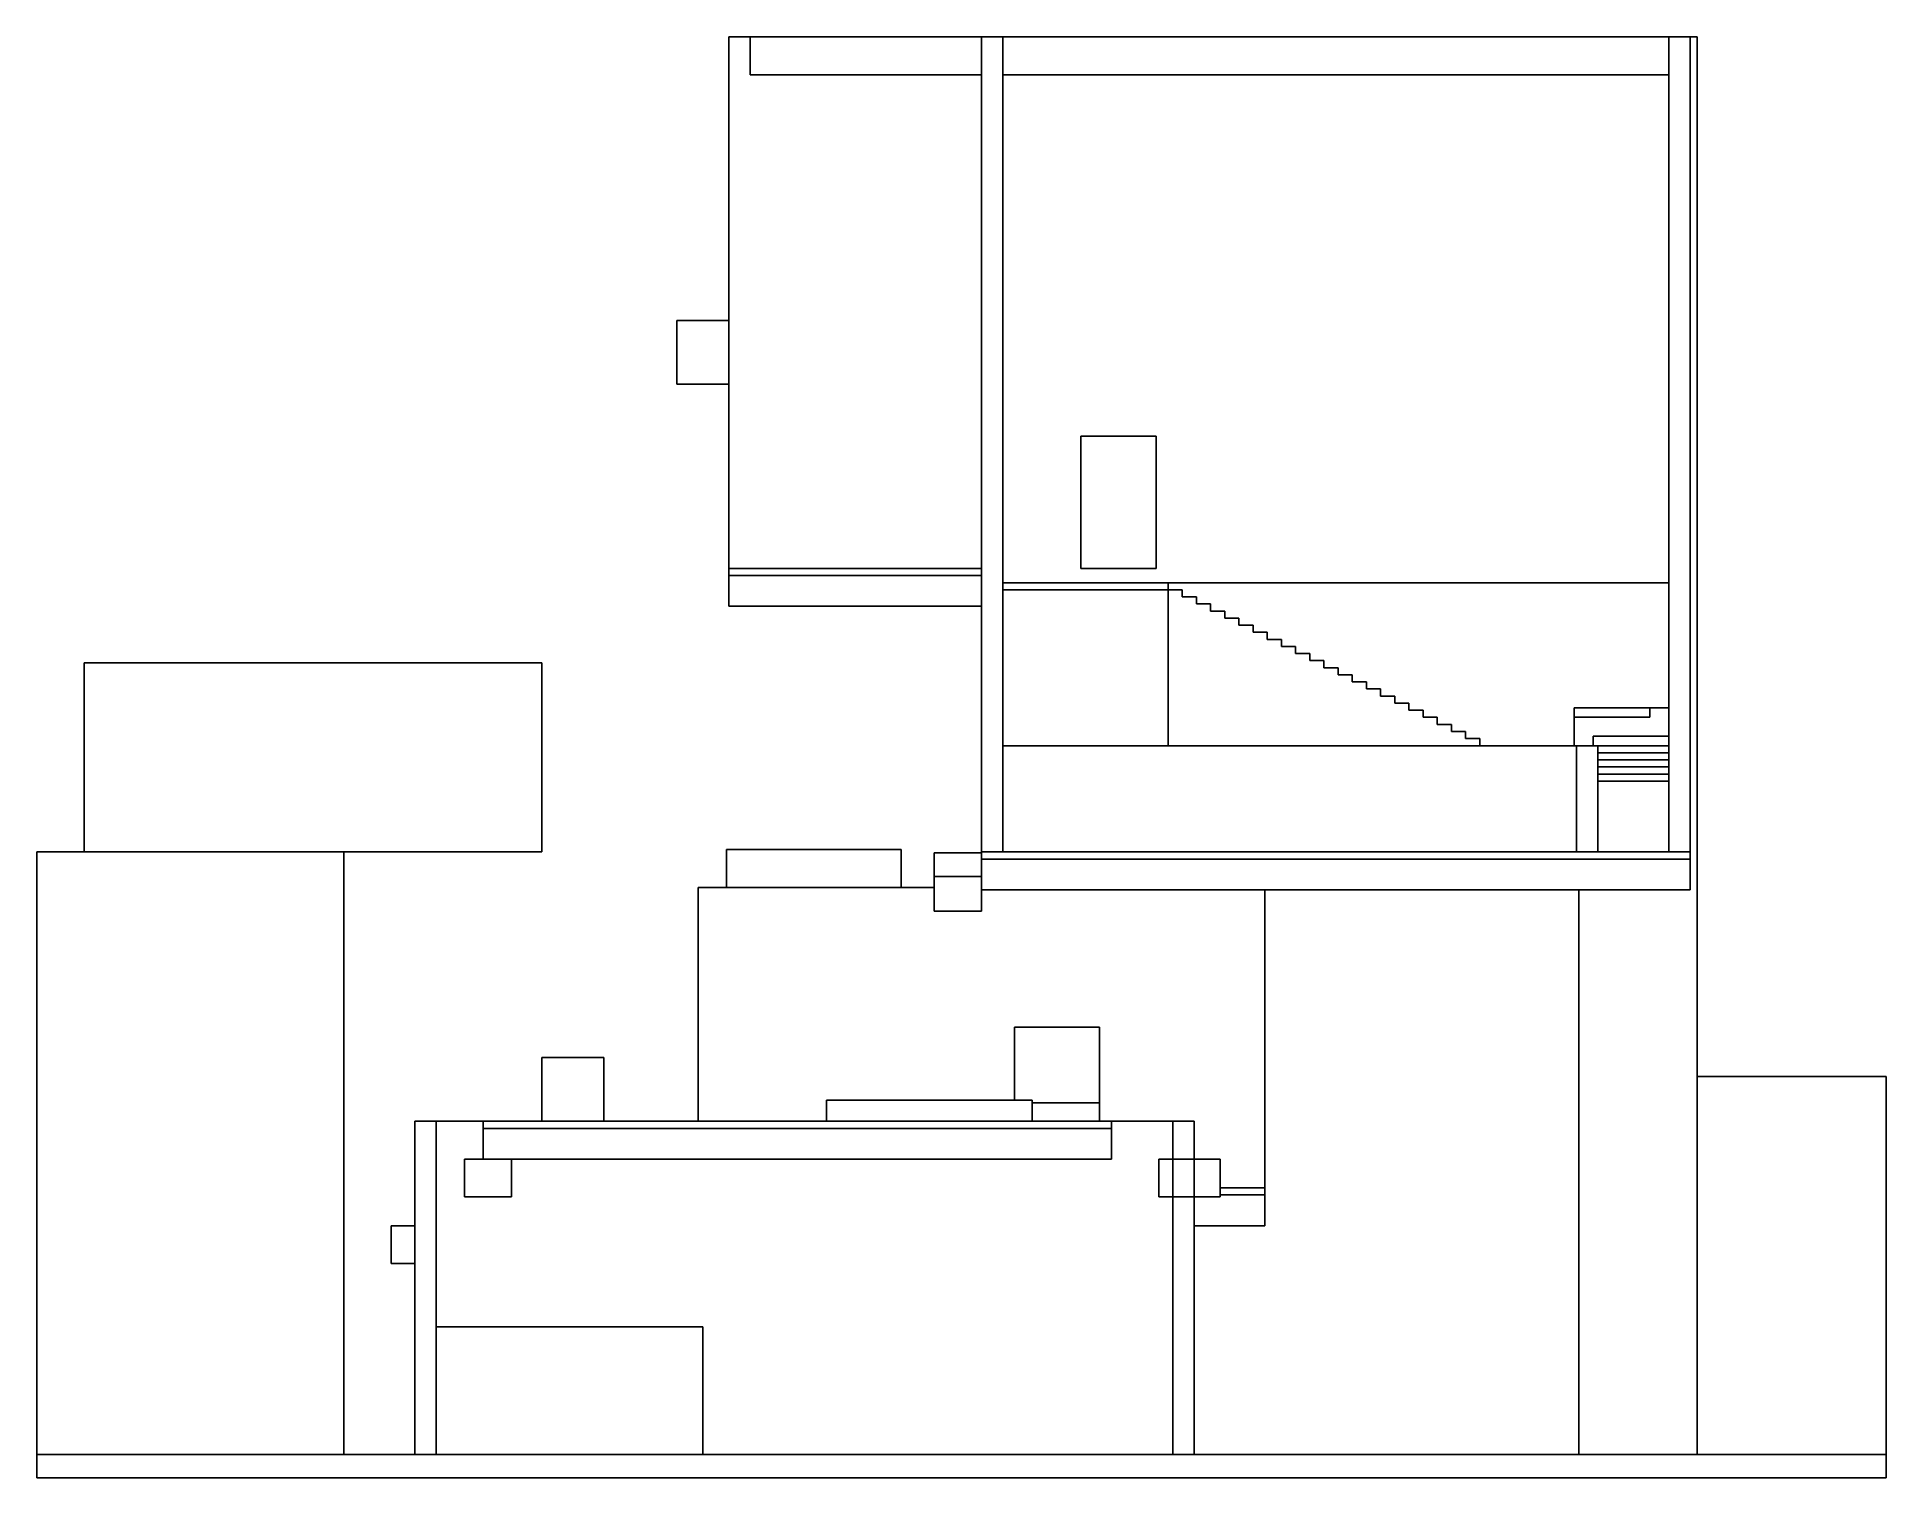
# Model space of a CAD drawing. Extents: x -20561 to 18589, y -15486 to 15014.
import ezdxf

# ---------------------------------------------------------------- set-up
doc = ezdxf.new("R2010")
doc.units = 0
doc.layers.get('0').update_dxf_attribs({"linetype": 'CONTINUOUS'})
doc.layers.add('SECTIONCUTEDGES', color=7, linetype='CONTINUOUS')

msp = doc.modelspace()

# ---------------------------------------------------------------- linework, layer by layer
for p, q in [((-5912, 15014), (-5912, 9014)), ((-5462, 15014), (-5912, 15014)), ((-5462, 15014), (-5462, 14214)), ((-561, 15014), (-5462, 15014)), ((14439, 15014), (14589, 15014)), ((14589, -6986), (14589, 15014)), ((-5462, 14214), (-561, 14214)), ((-5912, 9014), (-7012, 9014)), ((-7012, 9014), (-7012, 7664)), ((-5912, 9014), (-5912, 7664)), ((-7012, 7664), (-5912, 7664)), ((-5912, 3764), (-5912, 7664)), ((1538, 3764), (1538, 6564)), ((1538, 6564), (3138, 6564)), ((3138, 6564), (3138, 3764)), ((-561, 3764), (-5912, 3764)), ((-5912, 3764), (-5912, 3614)), ((-561, 3614), (-5912, 3614)), ((-5912, 3614), (-5912, 2964)), ((3138, 3764), (1538, 3764)), ((3389, 3464), (-111, 3464)), ((3389, 3314), (-111, 3314)), ((13989, 3464), (3389, 3464)), ((3389, 3314), (3389, 3464)), ((3389, 3314), (3389, 14)), ((3689, 3314), (3389, 3314)), ((3689, 3164), (3689, 3314)), ((3989, 3164), (3689, 3164)), ((3989, 3014), (3989, 3164)), ((-5912, 2964), (-561, 2964)), ((4289, 3014), (3989, 3014)), ((4289, 2864), (4289, 3014)), ((4589, 2864), (4289, 2864)), ((4589, 2714), (4589, 2864)), ((4889, 2714), (4589, 2714)), ((4889, 2564), (4889, 2714)), ((5189, 2564), (4889, 2564)), ((5189, 2414), (5189, 2564)), ((5489, 2414), (5189, 2414)), ((5489, 2264), (5489, 2414)), ((5789, 2264), (5489, 2264)), ((5789, 2114), (5789, 2264)), ((6089, 2114), (5789, 2114)), ((6089, 1964), (6089, 2114)), ((6389, 1964), (6089, 1964)), ((6389, 1814), (6389, 1964)), ((6689, 1814), (6389, 1814)), ((6689, 1664), (6689, 1814)), ((6989, 1664), (6689, 1664)), ((6989, 1514), (6989, 1664)), ((7289, 1514), (6989, 1514)), ((7289, 1364), (7289, 1514)), ((7589, 1364), (7289, 1364)), ((7589, 1214), (7589, 1364)), ((7889, 1214), (7589, 1214)), ((7889, 1064), (7889, 1214)), ((8189, 1064), (7889, 1064)), ((8189, 914), (8189, 1064)), ((8489, 914), (8189, 914)), ((8489, 764), (8489, 914)), ((11989, 814), (11989, 614)), ((13589, 814), (11989, 814)), ((13589, 814), (13589, 614)), ((13589, 814), (13989, 814)), ((8789, 764), (8489, 764)), ((8789, 614), (8789, 764)), ((9089, 614), (8789, 614)), ((9089, 464), (9089, 614)), ((9389, 464), (9089, 464)), ((9389, 314), (9389, 464)), ((11989, 614), (13589, 614)), ((11989, 14), (11989, 614)), ((3389, 14), (-111, 14)), ((3389, 14), (9989, 14)), ((9689, 314), (9389, 314)), ((9689, 164), (9689, 314)), ((9989, 164), (9689, 164)), ((9989, 14), (9989, 164)), ((9989, 14), (11989, 14)), ((11989, 14), (12039, 14)), ((13989, 214), (12389, 214)), ((12389, 14), (12389, 214)), ((12489, 14), (13989, 14)), ((12489, -136), (13989, -136)), ((13989, -286), (12489, -286)), ((12489, -436), (13989, -436)), ((12489, -586), (13989, -586)), ((-2261, -2186), (-5961, -2186)), ((-5961, -2186), (-5961, -2986)), ((-2261, -2186), (-2261, -2986)), ((-6561, -2986), (-5961, -2986)), ((-6561, -7936), (-6561, -2986)), ((-5961, -2986), (-2261, -2986)), ((-1561, -2986), (-2261, -2986)), ((-1561, -2986), (-1561, -2756)), ((-1561, -2986), (-1561, -3486)), ((-561, -3036), (-561, -3486)), ((5439, -9346), (5439, -3036)), ((12088, -14986), (12088, -3036)), ((-1561, -3486), (-561, -3486)), ((139, -5946), (139, -7486)), ((1939, -5946), (139, -5946)), ((1939, -7546), (1939, -5946)), ((18589, -6986), (14589, -6986)), ((14589, -14986), (14589, -6986)), ((18589, -14986), (18589, -6986)), ((-3841, -7936), (-3841, -7486)), ((139, -7486), (-3841, -7486)), ((509, -7486), (139, -7486)), ((509, -7546), (509, -7486)), ((1939, -7546), (509, -7546)), ((509, -7936), (509, -7546)), ((1939, -7936), (1939, -7546)), ((-11111, -7936), (-12111, -7936)), ((-4461, -8086), (-11111, -8086)), ((3489, -7936), (2189, -7936)), ((4489, -9346), (5439, -9346)), ((5439, -9496), (5439, -9346)), ((5439, -9496), (4489, -9496)), ((5439, -10146), (5439, -9496)), ((-12561, -10146), (-13061, -10146)), ((-13061, -10146), (-13061, -10946)), ((3939, -10146), (5439, -10146)), ((-12561, -10946), (-13061, -10946)), ((-6461, -12286), (-12111, -12286)), ((-6461, -14986), (-6461, -12286))]:
    msp.add_line(p, q)
at = {"layer": 'SECTIONCUTEDGES'}
for p, q in [((-111, 15014), (-561, 15014)), ((-561, 15014), (-561, 14214)), ((-111, 15014), (-111, 14214)), ((-111, 15014), (13989, 15014)), ((13989, 14214), (13989, 15014)), ((14439, 15014), (13989, 15014)), ((14439, -2236), (14439, 15014)), ((-561, 14214), (-561, 3764)), ((-111, 3464), (-111, 14214)), ((13989, 14214), (-111, 14214)), ((13989, 14214), (13989, 3464)), ((-561, 3764), (-561, 3614)), ((-561, 3614), (-561, 2964)), ((-111, 3314), (-111, 3464)), ((-111, 14), (-111, 3314)), ((13989, 3464), (13989, 814)), ((-561, 2964), (-561, -2236)), ((-9873, 1764), (-19561, 1764)), ((-19561, 1764), (-19561, -2236)), ((-9873, -2236), (-9873, 1764)), ((13989, 814), (13989, 214)), ((-111, -2236), (-111, 14)), ((12039, 14), (12039, -2236)), ((12389, 14), (12039, 14)), ((12489, 14), (12389, 14)), ((12489, -136), (12489, 14)), ((13989, 214), (13989, 14)), ((13989, 14), (13989, -136)), ((12489, -286), (12489, -136)), ((12489, -436), (12489, -286)), ((13989, -136), (13989, -286)), ((13989, -286), (13989, -436)), ((12489, -586), (12489, -436)), ((12489, -736), (12489, -586)), ((13989, -736), (12489, -736)), ((12489, -736), (12489, -2236)), ((13989, -436), (13989, -586)), ((13989, -586), (13989, -736)), ((13989, -2236), (13989, -736)), ((-19561, -2236), (-20561, -2236)), ((-20561, -2236), (-20561, -14986)), ((-14061, -2236), (-19561, -2236)), ((-14061, -14986), (-14061, -2236)), ((-14061, -2236), (-9873, -2236)), ((-561, -2256), (-1561, -2256)), ((-1561, -2256), (-1561, -2756)), ((-561, -2236), (-561, -2256)), ((-561, -2236), (-111, -2236)), ((-561, -2386), (-561, -2256)), ((12039, -2236), (-111, -2236)), ((12039, -2236), (12489, -2236)), ((12489, -2236), (13989, -2236)), ((13989, -2236), (14439, -2236)), ((14439, -2386), (14439, -2236)), ((14439, -2386), (-561, -2386)), ((-561, -2756), (-561, -2386)), ((14439, -3036), (14439, -2386)), ((-1561, -2756), (-561, -2756)), ((-561, -3036), (-561, -2756)), ((-561, -3036), (5439, -3036)), ((5439, -3036), (12088, -3036)), ((12088, -3036), (14439, -3036)), ((-8561, -6586), (-9873, -6586)), ((-9873, -6586), (-9873, -7936)), ((-8561, -6586), (-8561, -7936)), ((-12111, -7936), (-12561, -7936)), ((-12561, -10146), (-12561, -7936)), ((-12111, -12286), (-12111, -7936)), ((-9873, -7936), (-11111, -7936)), ((-11111, -7936), (-11111, -8086)), ((-11111, -8086), (-11111, -8736)), ((2189, -8086), (-11111, -8086)), ((-9873, -7936), (-8561, -7936)), ((-6561, -7936), (-8561, -7936)), ((-3841, -7936), (-6561, -7936)), ((-3841, -7936), (509, -7936)), ((1939, -7936), (509, -7936)), ((2189, -7936), (1939, -7936)), ((2189, -7936), (2189, -8086)), ((2189, -8736), (2189, -8086)), ((3489, -7936), (3489, -8736)), ((3939, -7936), (3489, -7936)), ((3939, -8736), (3939, -7936)), ((-11511, -8736), (-11511, -9536)), ((-11111, -8736), (-11511, -8736)), ((-10511, -8736), (-11111, -8736)), ((-10511, -9536), (-10511, -8736)), ((-10511, -8736), (2189, -8736)), ((3189, -8736), (3189, -9536)), ((3489, -8736), (3189, -8736)), ((3489, -8736), (3489, -9536)), ((3939, -8736), (3489, -8736)), ((4489, -8736), (3939, -8736)), ((3939, -9536), (3939, -8736)), ((4489, -9346), (4489, -8736)), ((4489, -9496), (4489, -9346)), ((-11511, -9536), (-10511, -9536)), ((3189, -9536), (3489, -9536)), ((3489, -9536), (3489, -12386)), ((3489, -9536), (3939, -9536)), ((3939, -9536), (4489, -9536)), ((3939, -10146), (3939, -9536)), ((4489, -9536), (4489, -9496)), ((-12561, -10146), (-12561, -10946)), ((3939, -12386), (3939, -10146)), ((-12561, -10946), (-12561, -14986)), ((-12111, -14986), (-12111, -12286)), ((3489, -12386), (3489, -14986)), ((3939, -14986), (3939, -12386)), ((-20561, -14986), (-20561, -15486)), ((-20561, -14986), (-14061, -14986)), ((-12561, -14986), (-14061, -14986)), ((-12561, -14986), (-12111, -14986)), ((-6461, -14986), (-12111, -14986)), ((3489, -14986), (-6461, -14986)), ((3489, -14986), (3939, -14986)), ((12088, -14986), (3939, -14986)), ((14589, -14986), (12088, -14986)), ((18589, -14986), (14589, -14986)), ((18589, -15486), (18589, -14986)), ((-20561, -15486), (18589, -15486))]:
    msp.add_line(p, q, dxfattribs=at)

doc.saveas('drawing.dxf')
